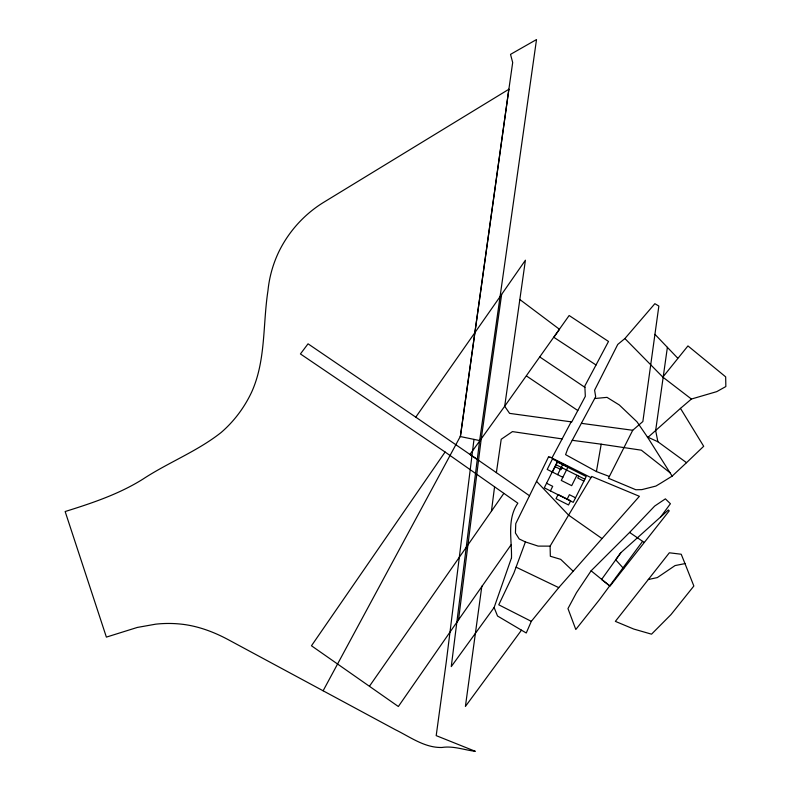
<?xml version="1.0" encoding="UTF-8"?>
<svg xmlns="http://www.w3.org/2000/svg" width="791" height="791" viewBox="0 0 791 791"><rect width="100%" height="100%" fill="white"/><g stroke="black" fill="none" stroke-linecap="round" stroke-linejoin="round"><path stroke-width="1.19" d="M473.997 439.391L446.322 661.573L436.197 735.63L475.302 751.312C464.218 750.006 453.431 745.666 441.862 747.485C424.589 747.881 410.134 736.935 395.312 729.678L227.946 639.514C214.163 632.157 199.322 626.531 183.779 624.445A117.73 117.73 0 0 0 155.708 624.168L137.278 627.451L106.38 637.111L65.149 511.53C91.964 503.155 118.897 494.187 142.855 479.168C168.265 462.448 197.256 451.384 221.183 432.459C234.087 421.306 244.478 407.414 251.706 391.97C265.984 360.251 262.741 324.33 267.961 290.683A117.028 117.028 0 0 1 278.768 251.924C288.586 231.694 304.14 214.42 323.262 202.575L508.86 89.274L512.687 62.509L510.521 54.371L536.516 39.55L479.573 441.151L451.265 666.605L494.118 607.518L511.49 557.863M445.096 452.017L300.432 353.943L308.045 343.818L415.769 417.154L501.642 294.4L481.235 438.847L458.543 619.778L398.348 706.511L311.466 645.772L445.096 452.017L517.848 503.185C506.705 519.43 511.935 539.531 511.49 557.873M481.848 586.131L465.405 706.462L521.467 630.17M491.448 511.164L494.563 486.851M667.386 347.348L655.65 430.541L657.885 441.744L686.529 462.676L703.693 446.282L680.478 408.374L691.413 399.04L716.765 391.624L725.851 386.542L725.673 376.862L687.952 345.914L662.838 377.109L691.413 399.04M686.529 462.676L672.142 476.133L660.801 483.143L655.887 486.07L641.877 489.629L635.855 489.758L608.467 478.268L632.721 430.274L642.865 421.534L658.854 306.048L654.869 303.695L624.9 338.548L617.751 344.431L594.595 390.2L595.682 396.667L567.908 448.388L565.585 454.647L596.424 471.565L609.367 476.479M460.372 436.563L508.86 89.274L460.372 436.563L479.643 440.557M479.573 441.151L504.688 406.248L525.412 260.209L499.892 296.892M494.118 607.518L497.529 616.011L526.252 632.998L531.315 621.35L558.743 587.624L639.395 496.303L591.708 476.429L550.101 546.126L538.147 546.106L525.412 541.924L519.212 538.968L515.435 533.025L515.762 523.622L529.495 495.759L496.382 472.642L501.217 439.262L512.439 431.609L562.134 438.906L571.171 421.85M596.424 471.565L601.2 444.196L641.353 450.188L669.997 472.731M531.315 621.35L498.765 604.808L513.913 573.02L525.412 541.924M529.495 495.759L548.45 457.069L550.783 457.445L590.986 477.635M552.415 472.059L557.645 461.628M557.625 474.669L562.866 464.248M550.417 490.895L552.701 486.327L546.571 483.242M562.025 467.758L561.076 469.636L554.946 466.561M576.926 475.233L571.695 485.664L561.264 480.434L568.076 466.868L552.434 459.007L547.204 469.439L562.846 477.289M567.098 499.269L569.391 494.701L575.522 497.776M578.705 476.133L577.766 478.011L583.896 481.096M596.019 364.987L608.506 341.455L569.144 315.52L504.688 406.248L509.592 413.377L571.774 421.929L585.32 396.331L584.836 385.988L596.019 364.987L553.838 337.302L559.504 329.323L519.865 299.552M562.134 438.906L552.118 457.663L548.45 457.069M323.124 690.78L460.441 436.197M660.703 516.869L670.412 503.738L665.389 498.854L654.691 506.052L629.587 532.432L591.104 570.805L576.451 592.736L567.968 608.576L575.808 629.498L599.459 599.697L642.539 541.42M456.852 622.22L511.134 544.742M369.545 686.094L503.837 493.386M623.684 568.63L669.235 510.857L668.385 509.977L620.866 552.682L615.734 559.82L623.684 568.63L610.039 586.131L591.104 570.805M620.866 552.682L601.575 579.467L609.673 585.844M481.235 438.847L469.953 454.4L478.545 460.342L415.769 417.154M680.478 408.374L647.77 437.532L672.142 476.133M648.304 579.536L657.331 577.578L675.059 565.575L684.986 563.607L693.855 586.022L670.956 614.627L651.537 634.174L633.729 629.043L615.368 621.37L669.354 552.79L681.219 554.234L684.986 563.607M594.684 398.526L607.013 397.359L619.304 404.972L637.002 421.83L647.77 437.532L647.374 436.958L657.885 441.744M572.2 440.3L601.2 444.196M581.454 423.343L632.721 430.274M516.118 567.177L558.743 587.624M555.885 464.673L584.846 479.208M644.269 542.458L629.587 532.432M539.897 357.038L584.905 387.343M526.509 376.002L577.796 410.539M477.28 459.452L496.382 472.642M601.803 538.414L568.531 515.089L536.585 481.393M573.277 571.349L560.671 559.336L550.338 556.251L550.101 546.126M624.9 338.548L662.838 377.109M654.968 334.356L677.66 358.096M557.24 461.993L544.277 487.81L573.228 502.344L586.19 476.528L557.24 461.993M558.11 494.513L556.024 498.686L568.531 504.965L570.627 500.792L558.11 494.513"/></g></svg>
